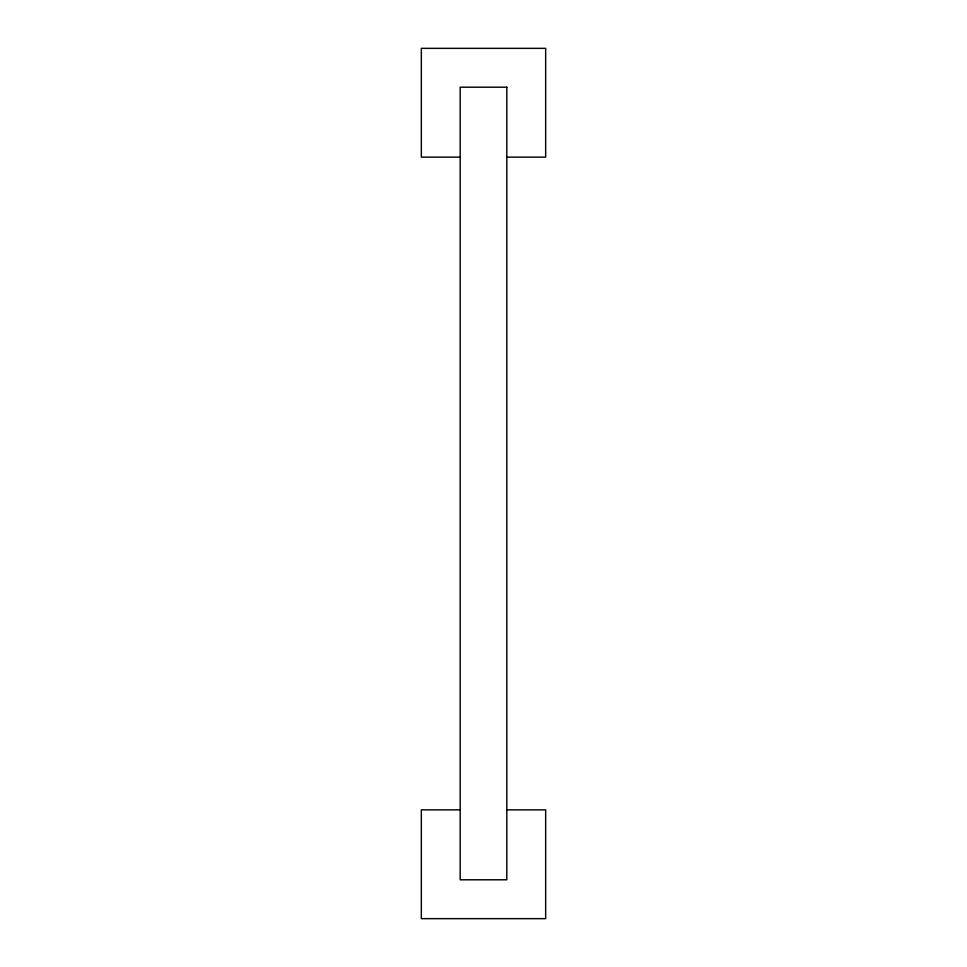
<?xml version="1.0" encoding="UTF-8"?>
<svg xmlns="http://www.w3.org/2000/svg" width="967" height="967" viewBox="0 0 967 967"><rect width="100%" height="100%" fill="white"/><g stroke="black" fill="none" stroke-linecap="round" stroke-linejoin="round"><path stroke-width="1.45" d="M460.28 157.137L421.334 157.137L421.334 48.35L545.666 48.35L545.666 157.137L506.72 157.137M460.28 809.862L421.334 809.862L421.334 918.65L545.666 918.65L545.666 809.862L506.72 809.862M506.817 87.199L460.183 87.199L460.183 879.801L506.817 879.801L506.817 87.199"/></g></svg>
